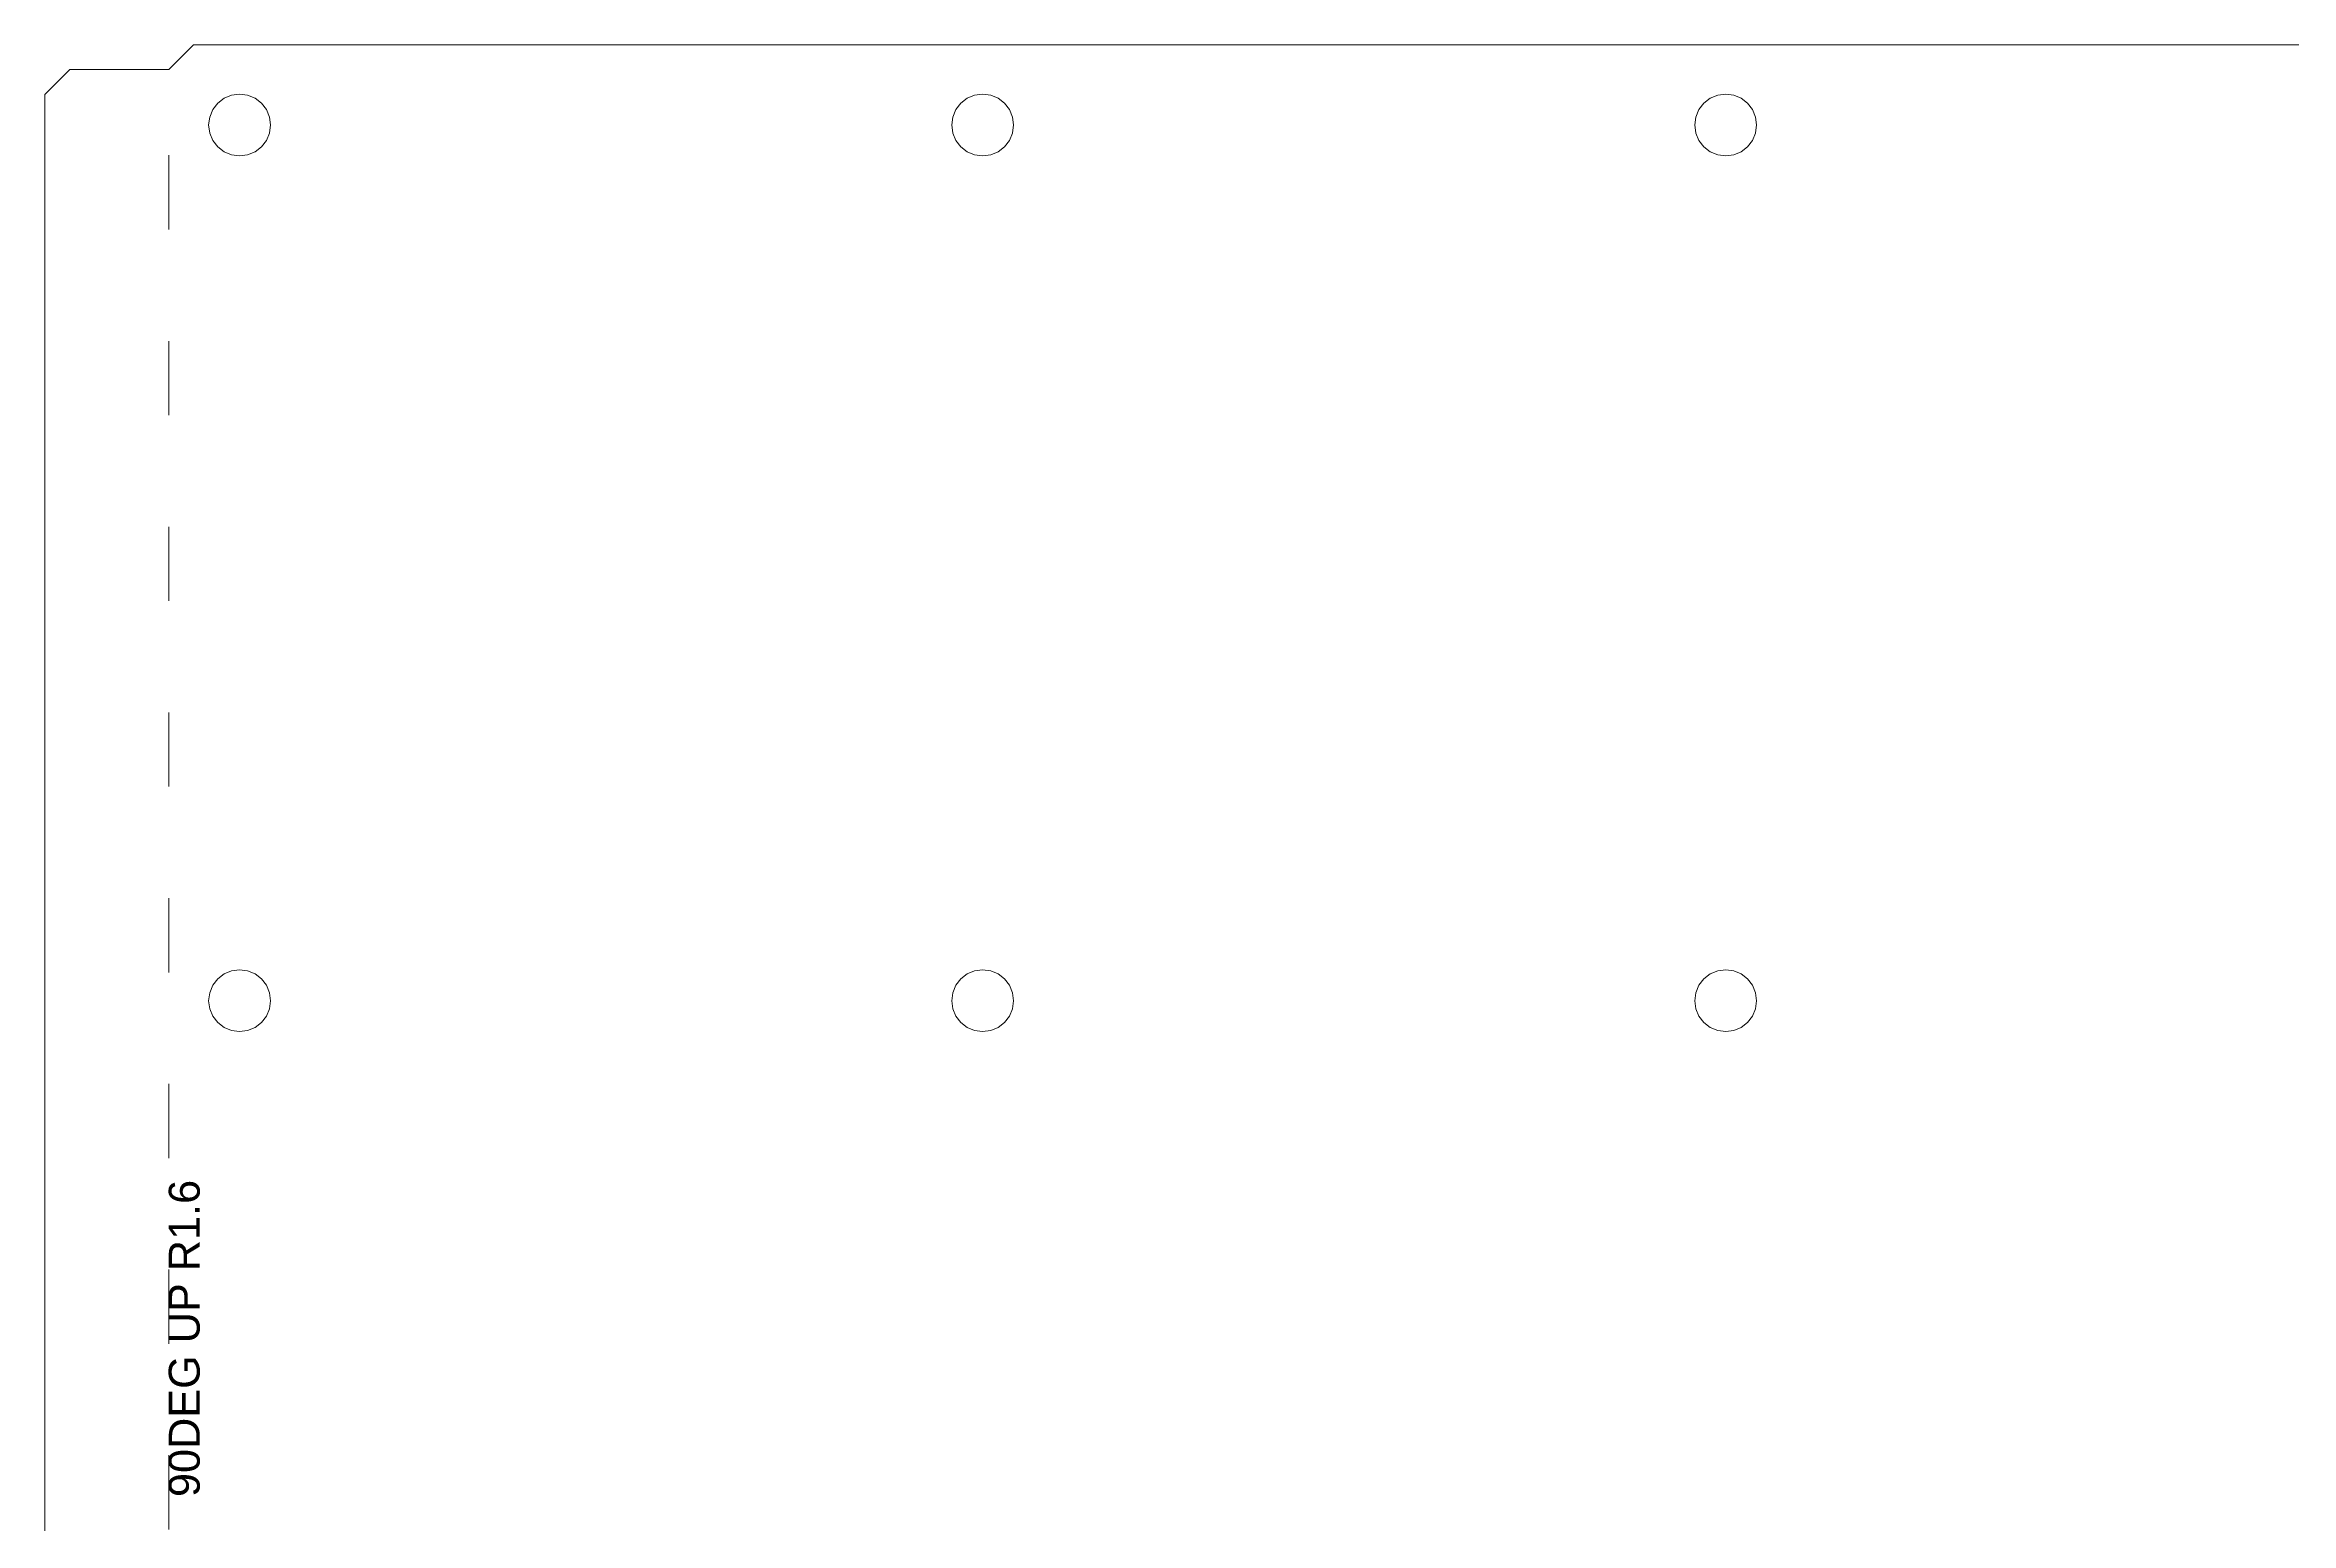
# Model space of a CAD drawing. Extents: x -21 to 705, y 870 to 3200.
# Drawn here: x -20 to 342.7, y 2055.8 to 2294.6 of the extents above; entities that cross this region are included whole.
import ezdxf

# ---------------------------------------------------------------- set-up
doc = ezdxf.new("R2010")
doc.units = 0
doc.linetypes.add('ACAD_ISO03W100', pattern=[30, 12, -18])
doc.layers.get('0').update_dxf_attribs({"lineweight": 25, "true_color": 0xffffff})
doc.layers.add('Layer0', color=7, linetype='BYLAYER', lineweight=5)
doc.styles.add('textstyle7', font='')
doc.styles.get('textstyle7').set_extended_font_data('Arial')

msp = doc.modelspace()

# ---------------------------------------------------------------- linework, layer by layer
at = {"layer": 'Layer0'}
for p, q in [((0, 2290.61), (4, 2294.61)), ((498.9, 2294.61), (4, 2294.61)), ((-16, 2290.61), (-20, 2286.61)), ((0, 2290.61), (-16, 2290.61)), ((-20, 1848.77), (-20, 2286.61)), ((7.91, 2285.2), (8.94, 2286)), ((8.94, 2286), (10.15, 2286.5)), ((10.15, 2286.5), (11.44, 2286.67)), ((11.44, 2286.67), (12.74, 2286.5)), ((12.74, 2286.5), (13.94, 2286)), ((13.94, 2286), (14.98, 2285.2)), ((127.91, 2285.2), (128.94, 2286)), ((128.94, 2286), (130.15, 2286.5)), ((130.15, 2286.5), (131.44, 2286.67)), ((131.44, 2286.67), (132.74, 2286.5)), ((132.74, 2286.5), (133.94, 2286)), ((133.94, 2286), (134.98, 2285.2)), ((247.91, 2285.2), (248.94, 2286)), ((248.94, 2286), (250.15, 2286.5)), ((250.15, 2286.5), (251.44, 2286.67)), ((251.44, 2286.67), (252.74, 2286.5)), ((252.74, 2286.5), (253.94, 2286)), ((253.94, 2286), (254.98, 2285.2)), ((6.44, 2281.67), (6.61, 2282.96)), ((6.61, 2282.96), (7.11, 2284.17)), ((7.11, 2284.17), (7.91, 2285.2)), ((14.98, 2285.2), (15.77, 2284.17)), ((15.77, 2284.17), (16.27, 2282.96)), ((16.27, 2282.96), (16.44, 2281.67)), ((126.44, 2281.67), (126.61, 2282.96)), ((126.61, 2282.96), (127.11, 2284.17)), ((127.11, 2284.17), (127.91, 2285.2)), ((134.98, 2285.2), (135.77, 2284.17)), ((135.77, 2284.17), (136.27, 2282.96)), ((136.27, 2282.96), (136.44, 2281.67)), ((246.44, 2281.67), (246.61, 2282.96)), ((246.61, 2282.96), (247.11, 2284.17)), ((247.11, 2284.17), (247.91, 2285.2)), ((254.98, 2285.2), (255.77, 2284.17)), ((255.77, 2284.17), (256.27, 2282.96)), ((256.27, 2282.96), (256.44, 2281.67)), ((6.61, 2280.37), (6.44, 2281.67)), ((7.11, 2279.17), (6.61, 2280.37)), ((7.91, 2278.13), (7.11, 2279.17)), ((8.94, 2277.34), (7.91, 2278.13)), ((14.98, 2278.13), (13.94, 2277.34)), ((15.77, 2279.17), (14.98, 2278.13)), ((16.27, 2280.37), (15.77, 2279.17)), ((16.44, 2281.67), (16.27, 2280.37)), ((126.61, 2280.37), (126.44, 2281.67)), ((127.11, 2279.17), (126.61, 2280.37)), ((127.91, 2278.13), (127.11, 2279.17)), ((128.94, 2277.34), (127.91, 2278.13)), ((134.98, 2278.13), (133.94, 2277.34)), ((135.77, 2279.17), (134.98, 2278.13)), ((136.27, 2280.37), (135.77, 2279.17)), ((136.44, 2281.67), (136.27, 2280.37)), ((246.61, 2280.37), (246.44, 2281.67)), ((247.11, 2279.17), (246.61, 2280.37)), ((247.91, 2278.13), (247.11, 2279.17)), ((248.94, 2277.34), (247.91, 2278.13)), ((254.98, 2278.13), (253.94, 2277.34)), ((255.77, 2279.17), (254.98, 2278.13)), ((256.27, 2280.37), (255.77, 2279.17)), ((256.44, 2281.67), (256.27, 2280.37)), ((10.15, 2276.84), (8.94, 2277.34)), ((11.44, 2276.67), (10.15, 2276.84)), ((12.74, 2276.84), (11.44, 2276.67)), ((13.94, 2277.34), (12.74, 2276.84)), ((130.15, 2276.84), (128.94, 2277.34)), ((131.44, 2276.67), (130.15, 2276.84)), ((132.74, 2276.84), (131.44, 2276.67)), ((133.94, 2277.34), (132.74, 2276.84)), ((250.15, 2276.84), (248.94, 2277.34)), ((251.44, 2276.67), (250.15, 2276.84)), ((252.74, 2276.84), (251.44, 2276.67)), ((253.94, 2277.34), (252.74, 2276.84)), ((7.91, 2143.72), (8.94, 2144.52)), ((8.94, 2144.52), (10.15, 2145.02)), ((10.15, 2145.02), (11.44, 2145.19)), ((11.44, 2145.19), (12.74, 2145.02)), ((12.74, 2145.02), (13.94, 2144.52)), ((13.94, 2144.52), (14.98, 2143.72)), ((127.91, 2143.72), (128.94, 2144.52)), ((128.94, 2144.52), (130.15, 2145.02)), ((130.15, 2145.02), (131.44, 2145.19)), ((131.44, 2145.19), (132.74, 2145.02)), ((132.74, 2145.02), (133.94, 2144.52)), ((133.94, 2144.52), (134.98, 2143.72)), ((247.91, 2143.72), (248.94, 2144.52)), ((248.94, 2144.52), (250.15, 2145.02)), ((250.15, 2145.02), (251.44, 2145.19)), ((251.44, 2145.19), (252.74, 2145.02)), ((252.74, 2145.02), (253.94, 2144.52)), ((253.94, 2144.52), (254.98, 2143.72)), ((6.44, 2140.19), (6.61, 2141.48)), ((6.61, 2141.48), (7.11, 2142.69)), ((7.11, 2142.69), (7.91, 2143.72)), ((14.98, 2143.72), (15.77, 2142.69)), ((15.77, 2142.69), (16.27, 2141.48)), ((16.27, 2141.48), (16.44, 2140.19)), ((126.44, 2140.19), (126.61, 2141.48)), ((126.61, 2141.48), (127.11, 2142.69)), ((127.11, 2142.69), (127.91, 2143.72)), ((134.98, 2143.72), (135.77, 2142.69)), ((135.77, 2142.69), (136.27, 2141.48)), ((136.27, 2141.48), (136.44, 2140.19)), ((246.44, 2140.19), (246.61, 2141.48)), ((246.61, 2141.48), (247.11, 2142.69)), ((247.11, 2142.69), (247.91, 2143.72)), ((254.98, 2143.72), (255.77, 2142.69)), ((255.77, 2142.69), (256.27, 2141.48)), ((256.27, 2141.48), (256.44, 2140.19)), ((6.61, 2138.89), (6.44, 2140.19)), ((7.11, 2137.69), (6.61, 2138.89)), ((7.91, 2136.65), (7.11, 2137.69)), ((8.94, 2135.86), (7.91, 2136.65)), ((14.98, 2136.65), (13.94, 2135.86)), ((15.77, 2137.69), (14.98, 2136.65)), ((16.27, 2138.89), (15.77, 2137.69)), ((16.44, 2140.19), (16.27, 2138.89)), ((126.61, 2138.89), (126.44, 2140.19)), ((127.11, 2137.69), (126.61, 2138.89)), ((127.91, 2136.65), (127.11, 2137.69)), ((128.94, 2135.86), (127.91, 2136.65)), ((134.98, 2136.65), (133.94, 2135.86)), ((135.77, 2137.69), (134.98, 2136.65)), ((136.27, 2138.89), (135.77, 2137.69)), ((136.44, 2140.19), (136.27, 2138.89)), ((246.61, 2138.89), (246.44, 2140.19)), ((247.11, 2137.69), (246.61, 2138.89)), ((247.91, 2136.65), (247.11, 2137.69)), ((248.94, 2135.86), (247.91, 2136.65)), ((254.98, 2136.65), (253.94, 2135.86)), ((255.77, 2137.69), (254.98, 2136.65)), ((256.27, 2138.89), (255.77, 2137.69)), ((256.44, 2140.19), (256.27, 2138.89)), ((10.15, 2135.36), (8.94, 2135.86)), ((11.44, 2135.19), (10.15, 2135.36)), ((12.74, 2135.36), (11.44, 2135.19)), ((13.94, 2135.86), (12.74, 2135.36)), ((130.15, 2135.36), (128.94, 2135.86)), ((131.44, 2135.19), (130.15, 2135.36)), ((132.74, 2135.36), (131.44, 2135.19)), ((133.94, 2135.86), (132.74, 2135.36)), ((250.15, 2135.36), (248.94, 2135.86)), ((251.44, 2135.19), (250.15, 2135.36)), ((252.74, 2135.36), (251.44, 2135.19)), ((253.94, 2135.86), (252.74, 2135.36))]:
    msp.add_line(p, q, dxfattribs=at)
at = {"layer": 'Layer0', "color": 2, "linetype": 'ACAD_ISO03W100', "true_color": 0xffff00}
msp.add_line((0, 1844.77), (0, 2290.61), dxfattribs=at)

# ---------------------------------------------------------------- texts
at = {"insert": (0, 2060), "char_height": 1, "attachment_point": 1, "rotation": 90, "style": 'textstyle7'}
msp.add_mtext('\\H5;90DEG UP R1.6', dxfattribs=at)

doc.saveas('drawing.dxf')
